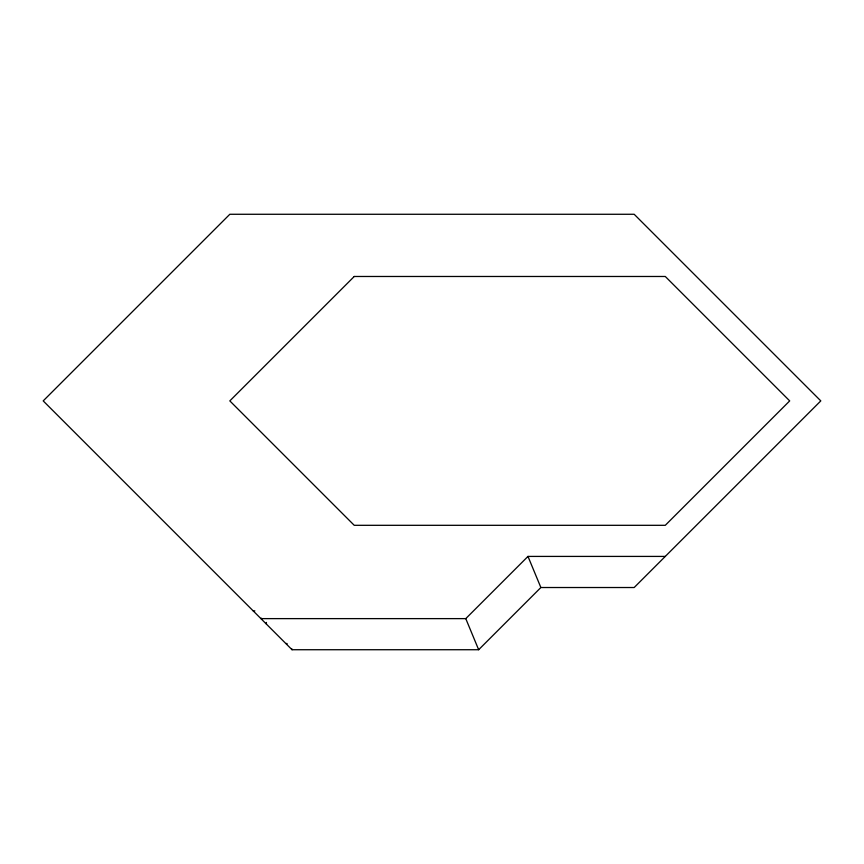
<?xml version="1.0" encoding="UTF-8"?>
<svg xmlns="http://www.w3.org/2000/svg" width="864" height="864" viewBox="0 0 864 864"><rect width="100%" height="100%" fill="white"/><g stroke="black" fill="none" stroke-linecap="round" stroke-linejoin="round"><path stroke-width="1.3" d="M286.913 643.442L286.567 644.263L286.567 643.442M261.274 618.138L260.928 618.624L465.772 618.624L527.98 556.416L665.28 556.416M478.656 649.728L540.864 587.52L634.176 587.52L820.8 400.896L634.176 214.272L229.824 214.272L43.2 400.896L292.032 649.728L478.656 649.728L465.772 618.624M253.195 610.891L254.848 610.891M527.98 556.416L540.864 587.52M291.686 648.562L292.032 649.728M266.393 622.436L266.393 624.089M354.24 276.48L229.824 400.896L354.24 525.312L665.28 525.312L789.696 400.896L665.28 276.48L354.24 276.48"/></g></svg>
